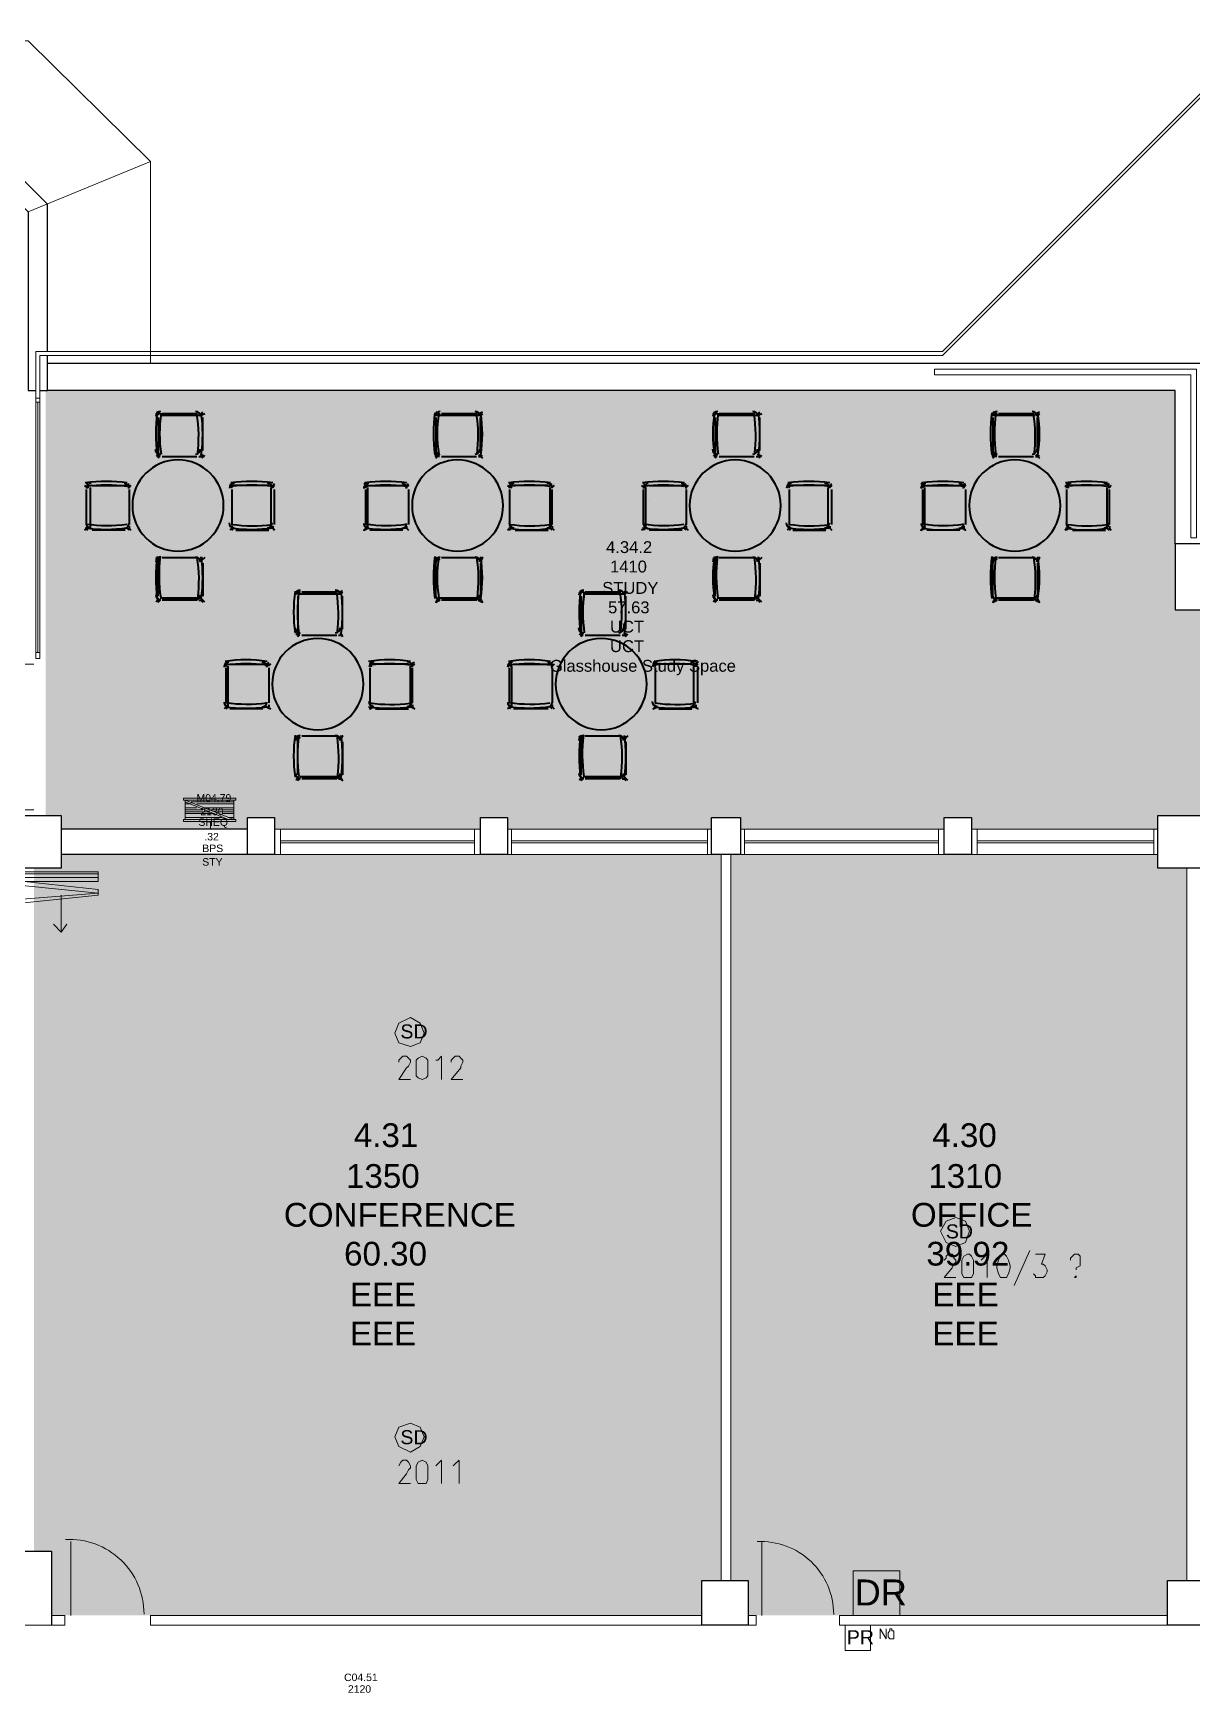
# Model space of a CAD drawing. Header units: millimetres. Extents: x -59 to 47, y 152 to 919.
# Drawn here: x -5.32 to 7.31, y 381.12 to 399.22 of the extents above; entities that cross this region are included whole.
import ezdxf

# ---------------------------------------------------------------- set-up
doc = ezdxf.new("R2010")
doc.units = ezdxf.units.MM
for name, color, linetype, true_color in [('PDF_014404$_ps_FIRE_ACCESS', 7, 'Continuous', 0x37dd00), ('PDF_014404$_ps_FIRE_ALARM', 7, 'Continuous', 0x37dd00), ('PDF_014404$HL-TMP', 7, 'Continuous', 0x800000)]:
    doc.layers.add(name, color=color, linetype=linetype, true_color=true_color)
for name, color, linetype in [('PDF_014404$_ps_TEXTBOLD$FIRE', 2, 'Continuous'), ('PDF_014404$BL', 7, 'Continuous'), ('PDF_014404$DR', 7, 'Continuous'), ('PDF_014404$FI', 7, 'Continuous'), ('PDF_014404$FT', 7, 'Continuous'), ('PDF_014404$WA', 7, 'Continuous'), ('PDF_014404$WA-COL', 7, 'Continuous'), ('PDF_014404$WA-EXT', 7, 'Continuous'), ('PDF_014404$WN', 7, 'Continuous'), ('PDF_Text', 7, 'Continuous')]:
    doc.layers.add(name, color=color, linetype=linetype)
doc.styles.add('PDF ArialMT', font='arial.ttf')

msp = doc.modelspace()

# ---------------------------------------------------------------- linework, layer by layer
at = {"layer": 'PDF_014404$_ps_FIRE_ACCESS', "lineweight": 0}
for points in [[(-1.207, 388.166), (-1.101, 388.208), (-1.058, 388.314), (-1.101, 388.42), (-1.207, 388.483), (-1.334, 388.42), (-1.376, 388.314), (-1.334, 388.208)], [(4.741, 385.986), (4.847, 386.028), (4.89, 386.155), (4.847, 386.261), (4.741, 386.303), (4.636, 386.261), (4.572, 386.155), (4.636, 386.028)], [(-1.207, 383.742), (-1.101, 383.806), (-1.058, 383.911), (-1.101, 384.017), (-1.207, 384.06), (-1.334, 384.017), (-1.376, 383.911), (-1.334, 383.806)], [(4.128, 381.964), (4.128, 382.451), (3.62, 382.451), (3.62, 381.964)], [(4.128, 381.964), (4.128, 382.451), (3.62, 382.451), (3.62, 381.964)]]:
    msp.add_lwpolyline(points, close=True, dxfattribs=at)
at = {"layer": 'PDF_014404$_ps_FIRE_ALARM', "lineweight": 0}
msp.add_lwpolyline([(3.81, 381.583), (3.81, 381.858), (3.535, 381.858), (3.535, 381.583)], close=True, dxfattribs=at)
at = {"layer": 'PDF_014404$_ps_TEXTBOLD$FIRE', "lineweight": 20}
for points in [[(-1.334, 387.997), (-1.334, 388.018), (-1.312, 388.039), (-1.291, 388.06), (-1.249, 388.06), (-1.228, 388.039), (-1.207, 388.018), (-1.207, 387.997), (-1.228, 387.954), (-1.249, 387.933), (-1.334, 387.806), (-1.207, 387.806)], [(-0.931, 388.018), (-0.91, 388.018), (-0.868, 388.06), (-0.868, 387.806)], [(-0.762, 387.997), (-0.762, 388.018), (-0.741, 388.039), (-0.72, 388.06), (-0.677, 388.06), (-0.656, 388.039), (-0.635, 388.018), (-0.635, 387.997), (-0.656, 387.954), (-0.656, 387.933), (-0.762, 387.806), (-0.635, 387.806)], [(4.614, 385.838), (4.636, 385.859), (4.636, 385.88), (4.657, 385.901), (4.699, 385.901), (4.72, 385.88), (4.72, 385.859), (4.741, 385.838), (4.741, 385.816), (4.72, 385.795), (4.699, 385.753), (4.614, 385.647), (4.741, 385.647)], [(5.017, 385.838), (5.038, 385.859), (5.08, 385.901), (5.08, 385.647)], [(5.546, 385.943), (5.376, 385.562)], [(5.609, 385.901), (5.715, 385.901), (5.673, 385.795), (5.694, 385.795), (5.715, 385.774), (5.736, 385.732), (5.736, 385.711), (5.715, 385.668), (5.694, 385.647), (5.673, 385.647), (5.652, 385.647), (5.609, 385.647), (5.609, 385.668), (5.588, 385.689)], [(5.99, 385.838), (5.99, 385.859), (6.011, 385.88), (6.033, 385.901), (6.075, 385.901), (6.096, 385.88), (6.096, 385.859), (6.096, 385.838), (6.096, 385.816), (6.096, 385.795), (6.096, 385.774), (6.054, 385.753), (6.054, 385.732)], [(-1.334, 383.594), (-1.312, 383.636), (-1.291, 383.657), (-1.249, 383.657), (-1.228, 383.636), (-1.207, 383.594), (-1.207, 383.573), (-1.228, 383.552), (-1.249, 383.509), (-1.334, 383.403), (-1.207, 383.403)], [(-0.931, 383.594), (-0.91, 383.615), (-0.868, 383.657), (-0.868, 383.403)], [(-0.741, 383.594), (-0.72, 383.615), (-0.677, 383.657), (-0.677, 383.403)], [(3.916, 381.71), (3.916, 381.816), (3.979, 381.71), (3.979, 381.816)]]:
    msp.add_lwpolyline(points, dxfattribs=at)
for points in [[(-1.08, 388.06), (-1.122, 388.039), (-1.143, 388.018), (-1.143, 387.954), (-1.143, 387.912), (-1.143, 387.848), (-1.122, 387.827), (-1.08, 387.806), (-1.037, 387.827), (-1.016, 387.848), (-1.016, 387.912), (-1.016, 387.954), (-1.016, 388.018), (-1.037, 388.039)], [(4.868, 385.901), (4.826, 385.88), (4.805, 385.838), (4.805, 385.774), (4.805, 385.753), (4.805, 385.689), (4.826, 385.647), (4.868, 385.647), (4.89, 385.647), (4.911, 385.647), (4.932, 385.689), (4.932, 385.753), (4.932, 385.774), (4.932, 385.838), (4.911, 385.88), (4.89, 385.901)], [(5.249, 385.901), (5.228, 385.88), (5.207, 385.838), (5.186, 385.774), (5.186, 385.753), (5.207, 385.689), (5.228, 385.647), (5.249, 385.647), (5.271, 385.647), (5.292, 385.647), (5.313, 385.689), (5.334, 385.753), (5.334, 385.774), (5.313, 385.838), (5.292, 385.88), (5.271, 385.901)], [(6.054, 385.668), (6.033, 385.647), (6.054, 385.647)], [(-1.08, 383.657), (-1.122, 383.636), (-1.143, 383.594), (-1.143, 383.552), (-1.143, 383.509), (-1.143, 383.446), (-1.122, 383.403), (-1.08, 383.403), (-1.037, 383.403), (-1.016, 383.446), (-1.016, 383.509), (-1.016, 383.552), (-1.016, 383.594), (-1.037, 383.636)], [(4.022, 381.816), (4.022, 381.795), (4.001, 381.773), (4.001, 381.752), (4.001, 381.731), (4.022, 381.71), (4.043, 381.71), (4.064, 381.71), (4.064, 381.731), (4.064, 381.752), (4.064, 381.773), (4.064, 381.795), (4.043, 381.795), (4.043, 381.816)]]:
    msp.add_lwpolyline(points, close=True, dxfattribs=at)
at = {"layer": 'PDF_014404$BL', "lineweight": 9}
for points in [[(-42.736, 391.574), (-42.736, 397.564), (-41.17, 399.131), (-5.376, 399.131), (-4.043, 397.818), (-4.043, 395.617)], [(-5.376, 397.268), (-4.043, 397.818)], [(-5.292, 395.236), (-5.292, 392.399)], [(-5.249, 392.399), (-5.249, 395.236)], [(-0.445, 390.537), (-2.688, 390.537)], [(2.074, 390.537), (-0.148, 390.537)], [(4.614, 390.537), (2.392, 390.537)], [(6.943, 390.537), (4.911, 390.537)], [(-2.688, 390.262), (-0.445, 390.262)], [(-0.148, 390.262), (2.074, 390.262)], [(2.392, 390.262), (4.614, 390.262)], [(4.911, 390.262), (6.943, 390.262)]]:
    msp.add_lwpolyline(points, dxfattribs=at)
at = {"layer": 'PDF_014404$BL', "lineweight": 0}
for points in [[(-5.165, 395.617), (-5.165, 395.701)], [(7.366, 395.49), (7.366, 395.553), (7.303, 395.553)]]:
    msp.add_lwpolyline(points, dxfattribs=at)
at = {"layer": 'PDF_014404$BL', "lineweight": 9}
msp.add_lwpolyline([(7.366, 395.553), (7.366, 393.712), (7.303, 393.712), (7.303, 395.49), (4.509, 395.49), (4.509, 395.553)], close=True, dxfattribs=at)
at = {"layer": 'PDF_014404$DR', "lineweight": 0}
for points in [[(-5.313, 392.336), (-6.117, 392.336), (-5.313, 392.336)], [(-5.313, 390.748), (-6.117, 390.748), (-5.313, 390.748)], [(-5.017, 389.817), (-5.017, 389.415), (-5.101, 389.499)], [(-4.953, 389.499), (-5.017, 389.415)], [(-4.911, 381.964), (-4.911, 382.768), (-4.911, 381.964)], [(2.625, 381.964), (2.625, 382.768), (2.625, 381.964)]]:
    msp.add_lwpolyline(points, dxfattribs=at)
for points in [[(-5.44, 389.923), (-4.614, 389.838), (-4.614, 389.88), (-5.419, 389.965)], [(-5.419, 390.05), (-4.614, 390.05), (-4.614, 390.071), (-5.419, 390.071)], [(-5.419, 390.008), (-4.614, 390.008), (-4.614, 390.05), (-5.419, 390.05)], [(-5.419, 389.965), (-4.614, 389.965), (-4.614, 390.008), (-5.419, 390.008)], [(-5.44, 389.775), (-4.614, 389.838), (-4.614, 389.817), (-5.419, 389.732)]]:
    msp.add_lwpolyline(points, close=True, dxfattribs=at)
for centre, radius, end in [((-4.927, 381.978), 0.815, 92.9553), ((2.614, 381.975), 0.794, 92.9549)]:
    msp.add_arc(centre, radius, 0, end, dxfattribs=at)
at = {"layer": 'PDF_014404$FI', "lineweight": 9}
for points in [[(-3.112, 390.875), (-3.112, 390.854), (-3.683, 390.854), (-3.683, 390.875)], [(-3.112, 390.621), (-3.683, 390.621), (-3.683, 390.643), (-3.662, 390.643), (-3.133, 390.643), (-3.112, 390.643)]]:
    msp.add_lwpolyline(points, close=True, dxfattribs=at)
for points in [[(-3.662, 390.643), (-3.662, 390.854), (-3.133, 390.854), (-3.133, 390.643), (-3.662, 390.854)], [(-3.196, 390.643), (-3.662, 390.833)], [(-3.662, 390.812), (-3.598, 390.812)], [(-3.535, 390.77), (-3.662, 390.77)], [(-3.662, 390.748), (-3.471, 390.748)], [(-3.408, 390.727), (-3.662, 390.727)], [(-3.662, 390.706), (-3.344, 390.706)], [(-3.133, 390.833), (-3.598, 390.833)], [(-3.535, 390.812), (-3.133, 390.812)], [(-3.133, 390.77), (-3.471, 390.77)], [(-3.387, 390.748), (-3.133, 390.748)], [(-3.133, 390.727), (-3.323, 390.727)], [(-3.26, 390.706), (-3.133, 390.706)], [(-3.26, 390.664), (-3.662, 390.664)], [(-3.387, 390.621), (-3.387, 390.537)], [(-3.133, 390.664), (-3.196, 390.664)]]:
    msp.add_lwpolyline(points, dxfattribs=at)
at = {"layer": 'PDF_014404$FT', "lineweight": 35}
for points in [[(-3.979, 395.088), (-3.979, 395.088)], [(-3.958, 395.024), (-3.958, 394.601), (-3.958, 394.664)], [(-3.45, 395.066), (-3.493, 395.045), (-3.937, 395.045)], [(-3.514, 395.066), (-3.471, 395.066)], [(-3.493, 395.066), (-3.471, 395.088)], [(-3.471, 394.664), (-3.471, 395.024)], [(-0.931, 395.088), (-0.889, 395.066), (-0.91, 395.066)], [(-0.931, 395.088), (-0.931, 395.088)], [(-0.931, 395.024), (-0.931, 394.601), (-0.931, 394.664)], [(-0.445, 395.066), (-0.466, 395.066), (-0.423, 395.088)], [(-0.423, 395.066), (-0.445, 395.045)], [(-0.445, 394.664), (-0.445, 395.024)], [(2.096, 395.088), (2.096, 395.088)], [(2.117, 395.024), (2.117, 394.601), (2.117, 394.664)], [(2.625, 395.066), (2.582, 395.045), (2.138, 395.045)], [(2.561, 395.066), (2.604, 395.066)], [(2.582, 395.066), (2.604, 395.088)], [(2.604, 394.664), (2.604, 395.024)], [(5.144, 395.088), (5.186, 395.066), (5.165, 395.066)], [(5.144, 395.088), (5.144, 395.088)], [(5.144, 395.024), (5.144, 394.601), (5.144, 394.664)], [(5.63, 395.066), (5.609, 395.066), (5.652, 395.088)], [(5.652, 395.066), (5.63, 395.045)], [(5.63, 394.664), (5.63, 395.024)], [(-3.958, 394.622), (-3.979, 394.601)], [(-3.937, 394.601), (-3.958, 394.601)], [(-3.916, 394.601), (-3.535, 394.601)], [(-3.514, 394.601), (-3.471, 394.601)], [(-3.45, 394.601), (-3.493, 394.622), (-3.471, 394.58)], [(-3.471, 394.601), (-3.471, 394.601)], [(-0.91, 394.622), (-0.931, 394.601)], [(-0.889, 394.601), (-0.91, 394.601)], [(-0.868, 394.601), (-0.487, 394.601)], [(-0.466, 394.622), (-0.423, 394.58)], [(-0.466, 394.601), (-0.445, 394.601)], [(-0.423, 394.601), (-0.445, 394.622)], [(-0.423, 394.601), (-0.423, 394.601)], [(2.117, 394.622), (2.096, 394.601)], [(2.138, 394.601), (2.117, 394.601)], [(2.159, 394.601), (2.54, 394.601)], [(2.561, 394.601), (2.604, 394.601)], [(2.625, 394.601), (2.582, 394.622), (2.604, 394.58)], [(2.604, 394.601), (2.604, 394.601)], [(5.144, 394.58), (5.186, 394.622)], [(5.165, 394.622), (5.144, 394.601)], [(5.186, 394.601), (5.165, 394.601)], [(5.207, 394.601), (5.588, 394.601)], [(5.609, 394.622), (5.652, 394.58)], [(5.609, 394.601), (5.63, 394.601)], [(5.652, 394.601), (5.63, 394.622)], [(5.652, 394.601), (5.652, 394.601)], [(-4.72, 394.283), (-4.741, 394.304)], [(-4.297, 394.283), (-4.276, 394.304)], [(-4.255, 394.304), (-4.255, 394.304)], [(-3.175, 394.304), (-3.175, 394.304)], [(-2.688, 394.283), (-2.709, 394.262), (-2.709, 394.283), (-2.688, 394.304)], [(-1.672, 394.283), (-1.715, 394.304)], [(-1.228, 394.283), (-1.249, 394.262), (-1.249, 394.283), (-1.228, 394.304)], [(-0.106, 394.283), (-0.127, 394.304)], [(0.318, 394.283), (0.339, 394.304)], [(0.36, 394.304), (0.36, 394.304)], [(1.355, 394.283), (1.334, 394.304)], [(1.778, 394.283), (1.799, 394.304)], [(1.82, 394.304), (1.82, 394.304)], [(2.9, 394.304), (2.9, 394.304)], [(3.387, 394.283), (3.366, 394.262), (3.366, 394.283), (3.387, 394.304)], [(4.403, 394.283), (4.36, 394.304)], [(4.805, 394.283), (4.847, 394.304)], [(5.969, 394.283), (5.948, 394.304)], [(6.392, 394.283), (6.414, 394.304)], [(6.435, 394.304), (6.435, 394.304)], [(-4.763, 394.283), (-4.72, 394.262), (-4.741, 394.283)], [(-4.699, 394.262), (-4.699, 393.818)], [(-4.678, 394.283), (-4.276, 394.283), (-4.318, 394.283)], [(-4.255, 394.283), (-4.276, 394.262), (-4.276, 394.283)], [(-4.276, 394.241), (-4.276, 393.86)], [(-2.752, 394.283), (-3.154, 394.283), (-3.112, 394.283)], [(-2.731, 394.262), (-2.731, 393.818)], [(-2.688, 393.86), (-2.688, 394.241)], [(-1.715, 394.283), (-1.693, 394.262), (-1.693, 394.283)], [(-1.693, 393.839), (-1.693, 393.818), (-1.715, 393.796), (-1.672, 393.818), (-1.672, 394.262)], [(-1.651, 394.283), (-1.228, 394.283), (-1.291, 394.283)], [(-1.228, 394.241), (-1.228, 393.86)], [(0.296, 394.283), (-0.127, 394.283), (-0.064, 394.283)], [(0.339, 393.796), (0.318, 393.818), (0.318, 394.262)], [(0.36, 394.283), (0.339, 394.262), (0.339, 394.283)], [(0.339, 393.86), (0.339, 394.241)], [(1.312, 394.283), (1.355, 394.262), (1.355, 393.818), (1.334, 393.796)], [(1.355, 394.262), (1.334, 394.283)], [(1.397, 394.283), (1.799, 394.283), (1.757, 394.283)], [(1.82, 394.283), (1.799, 394.262), (1.799, 394.283)], [(1.799, 394.241), (1.799, 393.86)], [(3.323, 394.283), (2.921, 394.283), (2.963, 394.283)], [(3.344, 394.262), (3.344, 393.818)], [(3.387, 393.86), (3.387, 394.241)], [(4.36, 394.283), (4.382, 394.262), (4.382, 394.283)], [(4.382, 393.839), (4.382, 393.818), (4.36, 393.796), (4.403, 393.818), (4.403, 394.262)], [(4.424, 394.283), (4.847, 394.283), (4.784, 394.283)], [(4.847, 394.283), (4.826, 394.262), (4.826, 394.283)], [(4.847, 394.241), (4.847, 393.86)], [(6.371, 394.283), (5.948, 394.283), (6.011, 394.283)], [(6.414, 393.796), (6.392, 393.818), (6.392, 394.262)], [(6.435, 394.283), (6.414, 394.262), (6.414, 394.283)], [(6.414, 393.86), (6.414, 394.241)], [(-4.741, 393.796), (-4.72, 393.818), (-4.763, 393.796)], [(-4.72, 393.839), (-4.741, 393.818)], [(-4.741, 393.796), (-4.741, 393.796)], [(-4.318, 393.796), (-4.678, 393.796)], [(-4.276, 393.839), (-4.276, 393.818), (-4.255, 393.796)], [(-3.154, 393.839), (-3.154, 393.818), (-3.175, 393.796)], [(-3.112, 393.796), (-2.752, 393.796)], [(-1.291, 393.796), (-1.651, 393.796)], [(-0.127, 393.796), (-0.106, 393.818), (-0.148, 393.796)], [(-0.106, 393.839), (-0.127, 393.818)], [(-0.127, 393.796), (-0.127, 393.796)], [(-0.064, 393.796), (0.296, 393.796)], [(0.339, 393.839), (0.339, 393.818), (0.36, 393.796)], [(1.355, 393.818), (1.312, 393.796)], [(1.355, 393.839), (1.334, 393.818)], [(1.334, 393.796), (1.334, 393.796)], [(1.757, 393.796), (1.397, 393.796)], [(1.799, 393.839), (1.799, 393.818), (1.82, 393.796)], [(2.921, 393.839), (2.921, 393.818), (2.9, 393.796)], [(2.963, 393.796), (3.323, 393.796)], [(4.784, 393.796), (4.424, 393.796)], [(4.826, 393.839), (4.826, 393.818), (4.847, 393.796), (4.805, 393.818)], [(5.948, 393.796), (5.969, 393.818), (5.927, 393.796)], [(5.969, 393.839), (5.948, 393.818)], [(5.948, 393.796), (5.948, 393.796)], [(6.011, 393.796), (6.371, 393.796)], [(6.414, 393.839), (6.414, 393.818), (6.435, 393.796)], [(-3.958, 393.458), (-3.979, 393.5)], [(-3.958, 393.077), (-3.958, 393.5), (-3.958, 393.437)], [(-3.514, 393.479), (-3.471, 393.479)], [(-3.45, 393.5), (-3.493, 393.458)], [(-3.493, 393.479), (-3.471, 393.5)], [(-3.471, 393.437), (-3.471, 393.077)], [(-0.931, 393.077), (-0.931, 393.5), (-0.931, 393.437)], [(-0.91, 393.458), (-0.931, 393.5), (-0.889, 393.479), (-0.91, 393.479)], [(-0.445, 393.479), (-0.466, 393.479), (-0.423, 393.5), (-0.445, 393.458)], [(-0.445, 393.437), (-0.445, 393.077)], [(2.117, 393.458), (2.096, 393.5)], [(2.117, 393.077), (2.117, 393.5), (2.117, 393.437)], [(2.561, 393.479), (2.604, 393.479)], [(2.625, 393.5), (2.582, 393.458)], [(2.582, 393.479), (2.604, 393.5)], [(2.604, 393.437), (2.604, 393.077)], [(5.144, 393.077), (5.144, 393.5), (5.144, 393.437)], [(5.165, 393.458), (5.144, 393.5), (5.186, 393.479), (5.165, 393.479)], [(5.63, 393.479), (5.609, 393.479), (5.652, 393.5), (5.63, 393.458)], [(5.63, 393.437), (5.63, 393.077)], [(-3.958, 393.056), (-3.979, 393.013)], [(-3.958, 393.013), (-3.937, 393.034), (-3.958, 393.034)], [(-3.45, 393.013), (-3.493, 393.056), (-3.937, 393.056)], [(-3.535, 393.034), (-3.916, 393.034)], [(-3.514, 393.034), (-3.471, 393.034)], [(-3.493, 393.034), (-3.471, 393.013)], [(-2.455, 393.14), (-2.455, 393.14)], [(-2.434, 393.077), (-2.434, 392.653), (-2.434, 392.717)], [(-1.947, 393.119), (-1.969, 393.098), (-2.413, 393.098)], [(-1.99, 393.119), (-1.969, 393.119), (-1.947, 393.14)], [(-1.947, 392.717), (-1.947, 393.077)], [(-0.466, 393.056), (-0.91, 393.056), (-0.931, 393.013), (-0.889, 393.034), (-0.91, 393.034)], [(-0.487, 393.034), (-0.868, 393.034)], [(-0.445, 393.034), (-0.466, 393.034), (-0.423, 393.013), (-0.445, 393.056)], [(0.635, 393.14), (0.635, 393.14)], [(0.656, 393.077), (0.656, 392.653), (0.656, 392.717)], [(1.164, 393.119), (1.122, 393.098), (0.677, 393.098)], [(1.101, 393.119), (1.143, 393.119)], [(1.122, 393.119), (1.143, 393.14)], [(1.143, 392.717), (1.143, 393.077)], [(2.117, 393.056), (2.096, 393.013)], [(2.117, 393.013), (2.138, 393.034), (2.117, 393.034)], [(2.625, 393.013), (2.582, 393.056), (2.138, 393.056)], [(2.54, 393.034), (2.159, 393.034)], [(2.561, 393.034), (2.604, 393.034)], [(2.582, 393.034), (2.604, 393.013)], [(5.609, 393.056), (5.165, 393.056), (5.144, 393.013), (5.186, 393.034), (5.165, 393.034)], [(5.588, 393.034), (5.207, 393.034)], [(5.63, 393.034), (5.609, 393.034), (5.652, 393.013), (5.63, 393.056)], [(-2.434, 392.675), (-2.455, 392.653)], [(-1.947, 392.653), (-1.969, 392.675), (-1.947, 392.632)], [(0.656, 392.675), (0.635, 392.653)], [(1.164, 392.653), (1.122, 392.675), (1.143, 392.632)], [(-2.413, 392.653), (-2.434, 392.653)], [(-2.392, 392.653), (-2.011, 392.653)], [(-1.99, 392.653), (-1.969, 392.653)], [(-1.947, 392.653), (-1.947, 392.653)], [(0.677, 392.653), (0.656, 392.653)], [(0.699, 392.653), (1.08, 392.653)], [(1.101, 392.653), (1.143, 392.653)], [(1.143, 392.653), (1.143, 392.653)], [(-3.239, 392.357), (-3.239, 392.357)], [(-3.239, 392.336), (-3.217, 392.315), (-3.217, 392.336)], [(-3.196, 392.336), (-3.217, 392.357)], [(-3.217, 391.849), (-3.196, 391.87), (-3.196, 392.315)], [(-3.175, 392.336), (-2.752, 392.336), (-2.815, 392.336)], [(-2.773, 392.336), (-2.752, 392.357)], [(-2.731, 392.336), (-2.773, 392.315)], [(-2.752, 392.315), (-2.752, 392.336)], [(-1.609, 392.336), (-1.651, 392.357)], [(-1.228, 392.336), (-1.651, 392.336), (-1.588, 392.336)], [(-1.207, 392.336), (-1.164, 392.357)], [(-1.185, 391.891), (-1.185, 391.87), (-1.164, 391.849), (-1.207, 391.87), (-1.207, 392.315)], [(-1.164, 392.336), (-1.185, 392.315), (-1.185, 392.336)], [(-0.148, 392.336), (-0.106, 392.315), (-0.106, 391.87), (-0.127, 391.849)], [(-0.106, 392.336), (-0.127, 392.357)], [(-0.127, 392.315), (-0.127, 392.336)], [(-0.085, 392.336), (0.339, 392.336), (0.296, 392.336)], [(0.318, 392.336), (0.339, 392.357)], [(0.36, 392.336), (0.339, 392.315), (0.339, 392.336)], [(0.36, 392.357), (0.36, 392.357)], [(1.482, 392.336), (1.439, 392.357)], [(1.863, 392.336), (1.461, 392.336), (1.503, 392.336)], [(1.884, 392.336), (1.926, 392.357)], [(1.905, 391.891), (1.905, 391.87), (1.926, 391.849), (1.884, 391.87), (1.884, 392.315)], [(1.926, 392.336), (1.905, 392.315), (1.905, 392.336)], [(-2.752, 392.294), (-2.752, 391.913)], [(-1.185, 391.913), (-1.185, 392.294)], [(0.339, 392.294), (0.339, 391.913)], [(1.926, 391.913), (1.926, 392.294)], [(-3.217, 391.891), (-3.217, 391.87), (-3.239, 391.849)], [(-2.815, 391.849), (-3.175, 391.849)], [(-2.752, 391.849), (-2.773, 391.87), (-2.731, 391.849)], [(-2.752, 391.891), (-2.752, 391.87)], [(-2.752, 391.849), (-2.752, 391.849)], [(-1.588, 391.849), (-1.228, 391.849)], [(-0.106, 391.87), (-0.148, 391.849)], [(-0.127, 391.891), (-0.127, 391.87)], [(-0.127, 391.849), (-0.127, 391.849)], [(0.296, 391.849), (-0.085, 391.849)], [(0.339, 391.891), (0.339, 391.87), (0.36, 391.849)], [(1.503, 391.849), (1.863, 391.849)], [(-2.434, 391.51), (-2.455, 391.553)], [(-2.434, 391.129), (-2.434, 391.553), (-2.434, 391.489)], [(-1.99, 391.532), (-1.969, 391.532), (-1.947, 391.553), (-1.969, 391.51)], [(-1.947, 391.489), (-1.947, 391.129)], [(0.656, 391.51), (0.635, 391.553)], [(0.656, 391.129), (0.656, 391.553), (0.656, 391.489)], [(1.101, 391.532), (1.143, 391.532)], [(1.164, 391.553), (1.122, 391.51)], [(1.122, 391.532), (1.143, 391.553)], [(1.143, 391.489), (1.143, 391.129)], [(-2.434, 391.108), (-2.455, 391.066)], [(-2.434, 391.066), (-2.413, 391.087), (-2.434, 391.087)], [(-1.99, 391.087), (-1.969, 391.087), (-1.947, 391.066), (-1.969, 391.108), (-2.413, 391.108)], [(-2.011, 391.087), (-2.392, 391.087)], [(0.656, 391.108), (0.635, 391.066)], [(0.656, 391.066), (0.677, 391.087), (0.656, 391.087)], [(1.164, 391.066), (1.122, 391.108), (0.677, 391.108)], [(1.08, 391.087), (0.699, 391.087)], [(1.101, 391.087), (1.143, 391.087)], [(1.122, 391.087), (1.143, 391.066)]]:
    msp.add_lwpolyline(points, dxfattribs=at)
for points in [[(-3.958, 395.045), (-3.976, 395.068, -0.101008), (-3.958, 395.088), (-3.937, 395.066), (-3.958, 395.066)], [(-3.529, 394.621, 0.070167), (-3.535, 395.066), (-3.916, 395.066)], [(-0.466, 395.045), (-0.91, 395.045), (-0.931, 395.066, -0.101008), (-0.913, 395.083)], [(-0.481, 394.621, 0.070167), (-0.487, 395.066), (-0.868, 395.066)], [(2.117, 395.045), (2.099, 395.068, -0.101008), (2.117, 395.088), (2.138, 395.066), (2.117, 395.066)], [(2.546, 394.621, 0.070167), (2.54, 395.066), (2.159, 395.066)], [(5.609, 395.045), (5.165, 395.045), (5.144, 395.066, -0.101008), (5.163, 395.083)], [(5.594, 394.621, 0.070167), (5.588, 395.066), (5.207, 395.066)], [(-3.958, 394.58), (-3.937, 394.622, -0.414213), (-3.985, 394.679)], [(-0.931, 394.58), (-0.889, 394.622, -0.414213), (-0.936, 394.679)], [(2.117, 394.58), (2.138, 394.622, -0.414213), (2.091, 394.679)], [(-3.133, 394.283), (-3.156, 394.3, 0.101008), (-3.175, 394.283), (-3.154, 394.262), (-3.154, 394.283)], [(-0.148, 394.283), (-0.106, 394.262), (-0.127, 394.283, -0.101008), (-0.108, 394.3)], [(2.942, 394.283), (2.919, 394.3, 0.101008), (2.9, 394.283), (2.921, 394.262), (2.921, 394.283)], [(5.927, 394.283), (5.969, 394.262), (5.948, 394.283, -0.101008), (5.967, 394.3)], [(-4.301, 393.859, -0.070199), (-4.741, 393.86), (-4.741, 394.241)], [(-3.154, 394.241), (-3.154, 393.86, 0.070199), (-2.714, 393.859)], [(-1.253, 393.859, -0.070199), (-1.693, 393.86), (-1.693, 394.241)], [(-0.127, 394.241), (-0.127, 393.86, 0.070199), (0.314, 393.859)], [(1.774, 393.859, -0.070199), (1.334, 393.86), (1.334, 394.241)], [(2.921, 394.241), (2.921, 393.86, 0.070199), (3.362, 393.859)], [(4.822, 393.859, -0.070199), (4.382, 393.86), (4.382, 394.241)], [(5.948, 394.241), (5.948, 393.86, 0.070199), (6.389, 393.859)], [(-4.276, 393.796), (-4.297, 393.818, -0.070199), (-4.754, 393.817)], [(-3.154, 393.796), (-3.133, 393.818, -0.414213), (-3.18, 393.875)], [(-2.709, 393.839), (-2.709, 393.818, -0.070199), (-3.166, 393.817)], [(-1.249, 393.839), (-1.249, 393.818, -0.070199), (-1.705, 393.817)], [(1.799, 393.796), (1.778, 393.818, -0.070199), (1.322, 393.817)], [(2.921, 393.796), (2.942, 393.818, -0.414213), (2.895, 393.875)], [(3.366, 393.839), (3.366, 393.818, -0.070199), (2.909, 393.817)], [(-3.927, 393.059, -0.070199), (-3.932, 393.504, 0.414213), (-3.985, 393.451)], [(-3.976, 393.48, -0.101008), (-3.958, 393.5), (-3.937, 393.479), (-3.958, 393.479)], [(-3.916, 393.5), (-3.535, 393.5, -0.070167), (-3.529, 393.055)], [(-0.868, 393.5), (-0.487, 393.5, -0.070167), (-0.481, 393.055)], [(2.149, 393.059, -0.070199), (2.144, 393.504, 0.414213), (2.091, 393.451)], [(2.099, 393.48, -0.101008), (2.117, 393.5), (2.138, 393.479), (2.117, 393.479)], [(2.159, 393.5), (2.54, 393.5, -0.070167), (2.546, 393.055)], [(5.207, 393.5), (5.588, 393.5, -0.070167), (5.594, 393.055)], [(-2.434, 393.098), (-2.452, 393.121, -0.101008), (-2.434, 393.14), (-2.413, 393.119), (-2.434, 393.119)], [(-2.005, 392.674, 0.070167), (-2.011, 393.119), (-2.392, 393.119)], [(0.656, 393.098), (0.639, 393.121, -0.101008), (0.656, 393.14), (0.677, 393.119), (0.656, 393.119)], [(1.085, 392.674, 0.070167), (1.08, 393.119), (0.699, 393.119)], [(-2.434, 392.632), (-2.413, 392.675, -0.414213), (-2.461, 392.731)], [(0.656, 392.632), (0.677, 392.675, -0.414213), (0.63, 392.731)], [(-1.632, 392.352, 0.101008), (-1.651, 392.336), (-1.63, 392.315), (-1.63, 392.336)], [(1.458, 392.352, 0.101008), (1.439, 392.336), (1.461, 392.315), (1.461, 392.336)], [(-2.777, 391.911, -0.070199), (-3.217, 391.913), (-3.217, 392.294)], [(-1.651, 392.294), (-1.651, 391.913, 0.070199), (-1.211, 391.911)], [(0.314, 391.911, -0.070199), (-0.127, 391.913), (-0.127, 392.294)], [(1.461, 392.294), (1.461, 391.913, 0.070199), (1.901, 391.911)], [(-1.63, 391.891), (-1.63, 391.87), (-1.651, 391.849), (-1.609, 391.87, -0.414213), (-1.656, 391.927)], [(0.339, 391.849), (0.318, 391.87, -0.070199), (-0.139, 391.869)], [(1.461, 391.891), (1.461, 391.87), (1.439, 391.849), (1.482, 391.87, -0.414213), (1.434, 391.927)], [(-2.452, 391.533, -0.101008), (-2.434, 391.553), (-2.413, 391.532), (-2.434, 391.532)], [(-2.392, 391.553), (-2.011, 391.553, -0.070167), (-2.005, 391.107)], [(0.688, 391.111, -0.070199), (0.683, 391.557, 0.414213), (0.63, 391.504)], [(0.639, 391.533, -0.101008), (0.656, 391.553), (0.677, 391.532), (0.656, 391.532)], [(0.699, 391.553), (1.08, 391.553, -0.070167), (1.085, 391.107)]]:
    msp.add_lwpolyline(points, format="xyb", dxfattribs=at)
for points in [[(-3.244, 394.065, 1), (-4.239, 394.065, 1)], [(-0.196, 394.065, 1), (-1.19, 394.065, 1)], [(2.831, 394.065, 1), (1.837, 394.065, 1)], [(5.88, 394.065, 1), (4.885, 394.065, 1)], [(-1.72, 392.118, 1), (-2.715, 392.118, 1)], [(1.371, 392.118, 1), (0.376, 392.118, 1)]]:
    msp.add_lwpolyline(points, format="xyb", close=True, dxfattribs=at)
at = {"layer": 'PDF_014404$FT', "color": 95, "lineweight": 0, "true_color": 0x4a954a}
for points in [[(-3.196, 394.135), (-3.196, 394.135)], [(-0.91, 394.135), (-0.91, 394.135)], [(1.397, 394.135), (1.397, 394.135)], [(5.99, 394.135), (5.99, 394.135)]]:
    msp.add_lwpolyline(points, dxfattribs=at)
at = {"layer": 'PDF_014404$FT', "lineweight": 35}
for points in [[(-2.688, 393.796), (-2.709, 393.818)], [(-1.228, 393.796), (-1.249, 393.818)], [(3.387, 393.796), (3.366, 393.818)]]:
    msp.add_lwpolyline(points, close=True, dxfattribs=at)
for centre, radius, start, end in [((-3.932, 395.039), 0.0529, 90.0001, 179.9999), ((-2.344, 394.848), 1.64, 171.969, 188.031), ((-2.344, 394.848), 1.598, 171.969, 188.031), ((-3.551, 395.039), 0.0529, 0, 89.9999), ((-3.551, 395.039), 0.0529, 33.4644, 56.5356), ((-5.112, 394.844), 1.64, 351.9672, 8.0328), ((0.683, 394.848), 1.64, 171.969, 188.031), ((-0.883, 395.039), 0.0529, 90.0001, 179.9999), ((0.683, 394.848), 1.598, 171.969, 188.031), ((-0.502, 395.039), 0.0529, 0, 89.9999), ((-0.502, 395.039), 0.0529, 33.4644, 56.5356), ((-2.063, 394.844), 1.64, 351.9672, 8.0328), ((2.144, 395.039), 0.0529, 90.0001, 179.9999), ((3.731, 394.848), 1.64, 171.969, 188.031), ((3.731, 394.848), 1.598, 171.969, 188.031), ((2.525, 395.039), 0.0529, 0, 89.9999), ((2.525, 395.039), 0.0529, 33.4644, 56.5356), ((0.963, 394.844), 1.64, 351.9672, 8.0328), ((6.758, 394.848), 1.64, 171.969, 188.031), ((5.192, 395.039), 0.0529, 90.0001, 179.9999), ((6.758, 394.848), 1.598, 171.969, 188.031), ((5.573, 395.039), 0.0529, 0, 89.9999), ((5.573, 395.039), 0.0529, 33.4644, 56.5356), ((4.012, 394.844), 1.64, 351.9672, 8.0328), ((-3.551, 394.679), 0.0529, 270.0001, 359.9999), ((-0.502, 394.679), 0.0529, 270.0001, 359.9999), ((2.525, 394.679), 0.0529, 270.0001, 359.9999), ((5.192, 394.679), 0.0529, 180.0001, 269.9999), ((5.573, 394.679), 0.0529, 270.0001, 359.9999), ((-3.932, 394.679), 0.0529, 213.4644, 236.5356), ((-3.551, 394.679), 0.0529, 303.4644, 326.5356), ((-0.883, 394.679), 0.0529, 213.4644, 236.5356), ((-0.502, 394.679), 0.0529, 303.4644, 326.5356), ((2.144, 394.679), 0.0529, 213.4644, 236.5356), ((2.525, 394.679), 0.0529, 303.4644, 326.5356), ((5.192, 394.679), 0.0529, 213.4644, 236.5356), ((5.573, 394.679), 0.0529, 303.4644, 326.5356), ((-4.524, 392.689), 1.64, 81.969, 98.031), ((-4.689, 394.252), 0.0529, 89.9957, 180.0043), ((-4.689, 394.252), 0.0527, 123.4065, 146.5935), ((-4.329, 394.252), 0.0529, 359.9957, 90.0043), ((-4.328, 394.252), 0.0527, 33.4065, 56.5935), ((-3.127, 394.256), 0.0529, 90.0001, 179.9999), ((-2.937, 392.689), 1.64, 81.969, 98.031), ((-2.767, 394.256), 0.0529, 0, 89.9999), ((-2.767, 394.256), 0.0529, 33.4644, 56.5356), ((-1.662, 394.252), 0.0529, 89.9957, 180.0043), ((-1.662, 394.252), 0.0527, 123.4065, 146.5935), ((-1.476, 392.689), 1.64, 81.969, 98.031), ((-1.302, 394.252), 0.0529, 359.9957, 90.0043), ((-1.302, 394.252), 0.0527, 33.4065, 56.5935), ((0.09, 392.689), 1.64, 81.969, 98.031), ((-0.079, 394.256), 0.0529, 90.0001, 179.9999), ((0.281, 394.256), 0.0529, 0, 89.9999), ((0.281, 394.256), 0.0529, 33.4644, 56.5356), ((1.551, 392.689), 1.64, 81.969, 98.031), ((1.386, 394.252), 0.0529, 89.9957, 180.0043), ((1.386, 394.252), 0.0527, 123.4065, 146.5935), ((1.746, 394.252), 0.0529, 359.9957, 90.0043), ((1.746, 394.252), 0.0527, 33.4065, 56.5935), ((2.948, 394.256), 0.0529, 90.0001, 179.9999), ((3.138, 392.689), 1.64, 81.969, 98.031), ((3.308, 394.256), 0.0529, 0, 89.9999), ((3.308, 394.256), 0.0529, 33.4644, 56.5356), ((4.413, 394.252), 0.0529, 89.9957, 180.0043), ((4.413, 394.252), 0.0527, 123.4065, 146.5935), ((4.599, 392.689), 1.64, 81.969, 98.031), ((4.773, 394.252), 0.0529, 359.9957, 90.0043), ((4.773, 394.252), 0.0527, 33.4065, 56.5935), ((6.165, 392.689), 1.64, 81.969, 98.031), ((5.996, 394.256), 0.0529, 90.0001, 179.9999), ((6.356, 394.256), 0.0529, 0, 89.9999), ((6.356, 394.256), 0.0529, 33.4644, 56.5356), ((-4.524, 392.689), 1.598, 81.969, 98.031), ((-2.937, 392.689), 1.598, 81.969, 98.031), ((-1.476, 392.689), 1.598, 81.969, 98.031), ((0.09, 392.689), 1.598, 81.969, 98.031), ((1.551, 392.689), 1.598, 81.969, 98.031), ((3.138, 392.689), 1.598, 81.969, 98.031), ((4.599, 392.689), 1.598, 81.969, 98.031), ((6.165, 392.689), 1.598, 81.969, 98.031), ((-4.689, 393.871), 0.0529, 179.9957, 270.0043), ((-4.689, 393.87), 0.0527, 213.4065, 236.5935), ((-4.329, 393.871), 0.0529, 269.9957, 0.0043), ((-4.328, 393.87), 0.0527, 303.4065, 326.5935), ((-3.127, 393.875), 0.0529, 213.4644, 236.5356), ((-2.767, 393.875), 0.0529, 270.0001, 359.9999), ((-2.767, 393.875), 0.0529, 303.4644, 326.5356), ((-1.662, 393.871), 0.0529, 179.9957, 270.0043), ((-1.662, 393.87), 0.0527, 213.4065, 236.5935), ((-1.302, 393.871), 0.0529, 269.9957, 0.0043), ((-1.302, 393.87), 0.0527, 303.4065, 326.5935), ((0.09, 395.441), 1.64, 261.969, 278.031), ((-0.079, 393.875), 0.0529, 180.0001, 269.9999), ((-0.079, 393.875), 0.0529, 213.4644, 236.5356), ((0.281, 393.875), 0.0529, 270.0001, 359.9999), ((0.281, 393.875), 0.0529, 303.4644, 326.5356), ((1.386, 393.871), 0.0529, 179.9957, 270.0043), ((1.386, 393.87), 0.0527, 213.4065, 236.5935), ((1.746, 393.871), 0.0529, 269.9957, 0.0043), ((1.746, 393.87), 0.0527, 303.4065, 326.5935), ((2.948, 393.875), 0.0529, 213.4644, 236.5356), ((3.308, 393.875), 0.0529, 270.0001, 359.9999), ((3.308, 393.875), 0.0529, 303.4644, 326.5356), ((4.413, 393.871), 0.0529, 179.9957, 270.0043), ((4.413, 393.87), 0.0527, 213.4065, 236.5935), ((4.599, 395.441), 1.64, 261.969, 278.031), ((4.773, 393.871), 0.0529, 269.9957, 0.0043), ((4.773, 393.87), 0.0527, 303.4065, 326.5935), ((6.165, 395.441), 1.64, 261.969, 278.031), ((5.996, 393.875), 0.0529, 180.0001, 269.9999), ((5.996, 393.875), 0.0529, 213.4644, 236.5356), ((6.356, 393.875), 0.0529, 270.0001, 359.9999), ((6.356, 393.875), 0.0529, 303.4644, 326.5356), ((-2.344, 393.282), 1.64, 171.969, 188.031), ((-3.551, 393.451), 0.0529, 0, 89.9999), ((-3.551, 393.451), 0.0529, 33.4644, 56.5356), ((-5.112, 393.278), 1.64, 351.9672, 8.0328), ((0.683, 393.282), 1.64, 171.969, 188.031), ((-0.883, 393.451), 0.0529, 90.0001, 179.9999), ((-0.883, 393.451), 0.0529, 123.4644, 146.5356), ((0.683, 393.282), 1.598, 171.969, 188.031), ((-0.502, 393.451), 0.0529, 0, 89.9999), ((-0.502, 393.451), 0.0529, 33.4644, 56.5356), ((-2.063, 393.278), 1.64, 351.9672, 8.0328), ((3.731, 393.282), 1.64, 171.969, 188.031), ((2.525, 393.451), 0.0529, 0, 89.9999), ((2.525, 393.451), 0.0529, 33.4644, 56.5356), ((0.963, 393.278), 1.64, 351.9672, 8.0328), ((6.758, 393.282), 1.64, 171.969, 188.031), ((5.192, 393.451), 0.0529, 90.0001, 179.9999), ((5.192, 393.451), 0.0529, 123.4644, 146.5356), ((6.758, 393.282), 1.598, 171.969, 188.031), ((5.573, 393.451), 0.0529, 0, 89.9999), ((5.573, 393.451), 0.0529, 33.4644, 56.5356), ((4.012, 393.278), 1.64, 351.9672, 8.0328), ((-3.932, 393.091), 0.0529, 180.0001, 269.9999), ((-3.932, 393.091), 0.0529, 213.4644, 236.5356), ((-3.551, 393.091), 0.0529, 270.0001, 359.9999), ((-3.551, 393.091), 0.0529, 303.4644, 326.5356), ((-0.841, 392.901), 1.64, 171.969, 188.031), ((-2.408, 393.091), 0.0529, 90.0001, 179.9999), ((-0.841, 392.901), 1.598, 171.969, 188.031), ((-2.027, 393.091), 0.0529, 0, 89.9999), ((-2.027, 393.091), 0.0529, 33.4644, 56.5356), ((-3.588, 392.897), 1.64, 351.9672, 8.0328), ((-0.883, 393.091), 0.0529, 180.0001, 269.9999), ((-0.883, 393.091), 0.0529, 213.4644, 236.5356), ((-0.502, 393.091), 0.0529, 270.0001, 359.9999), ((-0.502, 393.091), 0.0529, 303.4644, 326.5356), ((0.683, 393.091), 0.0529, 90.0001, 179.9999), ((2.271, 392.901), 1.64, 171.969, 188.031), ((2.271, 392.901), 1.598, 171.969, 188.031), ((1.064, 393.091), 0.0529, 0, 89.9999), ((1.064, 393.091), 0.0529, 33.4644, 56.5356), ((-0.497, 392.897), 1.64, 351.9672, 8.0328), ((2.144, 393.091), 0.0529, 180.0001, 269.9999), ((2.144, 393.091), 0.0529, 213.4644, 236.5356), ((2.525, 393.091), 0.0529, 270.0001, 359.9999), ((2.525, 393.091), 0.0529, 303.4644, 326.5356), ((5.192, 393.091), 0.0529, 180.0001, 269.9999), ((5.192, 393.091), 0.0529, 213.4644, 236.5356), ((5.573, 393.091), 0.0529, 270.0001, 359.9999), ((5.573, 393.091), 0.0529, 303.4644, 326.5356), ((-2.408, 392.731), 0.0529, 213.4644, 236.5356), ((-2.027, 392.731), 0.0529, 270.0001, 359.9999), ((-2.027, 392.731), 0.0529, 303.4644, 326.5356), ((0.683, 392.731), 0.0529, 213.4644, 236.5356), ((1.064, 392.731), 0.0529, 270.0001, 359.9999), ((1.064, 392.731), 0.0529, 303.4644, 326.5356), ((-3.186, 392.304), 0.0529, 89.9957, 180.0043), ((-3.186, 392.304), 0.0527, 123.4065, 146.5935), ((-3, 390.742), 1.64, 81.969, 98.031), ((-3, 390.742), 1.598, 81.969, 98.031), ((-2.826, 392.304), 0.0529, 359.9957, 90.0043), ((-2.826, 392.304), 0.0527, 33.4065, 56.5935), ((-1.434, 390.742), 1.64, 81.969, 98.031), ((-1.434, 390.742), 1.598, 81.969, 98.031), ((-1.603, 392.308), 0.0529, 90.0001, 179.9999), ((-1.243, 392.308), 0.0529, 0, 89.9999), ((-1.243, 392.308), 0.0529, 33.4644, 56.5356), ((-0.095, 392.304), 0.0529, 89.9957, 180.0043), ((0.09, 390.742), 1.64, 81.969, 98.031), ((-0.095, 392.304), 0.0527, 123.4065, 146.5935), ((0.09, 390.742), 1.598, 81.969, 98.031), ((0.286, 392.304), 0.0529, 359.9957, 90.0043), ((0.286, 392.304), 0.0527, 33.4065, 56.5935), ((1.487, 392.308), 0.0529, 90.0001, 179.9999), ((1.678, 390.742), 1.64, 81.969, 98.031), ((1.678, 390.742), 1.598, 81.969, 98.031), ((1.847, 392.308), 0.0529, 0, 89.9999), ((1.847, 392.308), 0.0529, 33.4644, 56.5356), ((-3.186, 391.923), 0.0529, 179.9957, 270.0043), ((-3.186, 391.923), 0.0527, 213.4065, 236.5935), ((-3, 393.494), 1.64, 261.969, 278.031), ((-2.826, 391.923), 0.0529, 269.9957, 0.0043), ((-2.826, 391.923), 0.0527, 303.4065, 326.5935), ((-1.434, 393.494), 1.64, 261.969, 278.031), ((-1.603, 391.927), 0.0529, 213.4644, 236.5356), ((-1.243, 391.927), 0.0529, 270.0001, 359.9999), ((-1.243, 391.927), 0.0529, 303.4644, 326.5356), ((-0.095, 391.923), 0.0529, 179.9957, 270.0043), ((-0.095, 391.923), 0.0527, 213.4065, 236.5935), ((0.286, 391.923), 0.0529, 269.9957, 0.0043), ((0.286, 391.923), 0.0527, 303.4065, 326.5935), ((1.487, 391.927), 0.0529, 213.4644, 236.5356), ((1.678, 393.494), 1.64, 261.969, 278.031), ((1.847, 391.927), 0.0529, 270.0001, 359.9999), ((1.847, 391.927), 0.0529, 303.4644, 326.5356), ((-0.841, 391.334), 1.64, 171.969, 188.031), ((-2.408, 391.504), 0.0529, 90.0001, 179.9999), ((-0.841, 391.334), 1.598, 171.969, 188.031), ((-2.027, 391.504), 0.0529, 0, 89.9999), ((-2.027, 391.504), 0.0529, 33.4644, 56.5356), ((-3.588, 391.33), 1.64, 351.9672, 8.0328), ((2.271, 391.334), 1.64, 171.969, 188.031), ((1.064, 391.504), 0.0529, 0, 89.9999), ((1.064, 391.504), 0.0529, 33.4644, 56.5356), ((-0.497, 391.33), 1.64, 351.9672, 8.0328), ((-2.408, 391.144), 0.0529, 180.0001, 269.9999), ((-2.408, 391.144), 0.0529, 213.4644, 236.5356), ((-2.027, 391.144), 0.0529, 270.0001, 359.9999), ((-2.027, 391.144), 0.0529, 303.4644, 326.5356), ((0.683, 391.144), 0.0529, 180.0001, 269.9999), ((0.683, 391.144), 0.0529, 213.4644, 236.5356), ((1.064, 391.144), 0.0529, 270.0001, 359.9999), ((1.064, 391.144), 0.0529, 303.4644, 326.5356)]:
    msp.add_arc(centre, radius, start, end, dxfattribs=at)
at = {"layer": 'PDF_014404$HL-TMP', "color": 151, "true_color": 0x99cde0, "transparency": 33554559}
for points in [[(-5.186, 395.32), (7.133, 395.32), (7.133, 395.32)], [(7.133, 395.32), (-5.186, 395.32), (7.133, 392.929)], [(-5.186, 395.32), (7.133, 392.929), (-5.186, 392.929)], [(7.451, 392.929), (-5.186, 392.929), (7.451, 390.96)], [(-5.186, 392.929), (7.451, 390.96), (-5.186, 390.96)], [(-3.789, 390.96), (-5.186, 390.96), (-3.789, 390.685)], [(-5.186, 390.96), (-3.789, 390.685), (-5.186, 390.685)], [(7.451, 390.96), (-2.985, 390.96), (7.451, 390.685)], [(-2.985, 390.96), (7.451, 390.685), (-2.985, 390.685)], [(-3.789, 390.685), (-5.017, 390.685), (-3.789, 390.537)], [(-5.017, 390.685), (-3.789, 390.537), (-5.017, 390.537)], [(6.943, 390.685), (-2.985, 390.685), (6.943, 390.664)], [(-2.985, 390.685), (6.943, 390.664), (-2.985, 390.664)], [(-0.445, 390.664), (-2.688, 390.664), (-0.445, 390.537)], [(-2.688, 390.664), (-0.445, 390.537), (-2.688, 390.537)], [(2.074, 390.664), (-0.148, 390.664), (2.074, 390.537)], [(-0.148, 390.664), (2.074, 390.537), (-0.148, 390.537)], [(4.614, 390.664), (2.392, 390.664), (4.614, 390.537)], [(2.392, 390.664), (4.614, 390.537), (2.392, 390.537)], [(6.943, 390.664), (4.911, 390.664), (6.943, 390.537)], [(4.911, 390.664), (6.943, 390.537), (4.911, 390.537)]]:
    msp.add_solid(points, dxfattribs=at)
at = {"layer": 'PDF_014404$HL-TMP', "color": 73, "true_color": 0x99cc66, "transparency": 33554559}
for points in [[(-2.985, 390.96), (-3.789, 390.96), (-2.985, 390.537)], [(-3.789, 390.96), (-2.985, 390.537), (-3.789, 390.537)]]:
    msp.add_solid(points, dxfattribs=at)
at = {"layer": 'PDF_014404$HL-TMP', "transparency": 33554559}
for points in [[(2.18, 390.262), (-5.017, 390.262), (2.18, 390.113)], [(-5.017, 390.262), (2.18, 390.113), (-5.017, 390.113)], [(6.943, 390.262), (2.286, 390.262), (6.943, 390.113)], [(2.286, 390.262), (6.943, 390.113), (2.286, 390.113)], [(2.18, 390.113), (-5.313, 390.113), (2.18, 382.663)], [(-5.313, 390.113), (2.18, 382.663), (-5.313, 382.663)], [(7.26, 390.113), (2.286, 390.113), (7.26, 382.345)], [(2.286, 390.113), (7.26, 382.345), (2.286, 382.345)], [(-5.313, 382.663), (-5.122, 382.663), (-5.122, 382.663)], [(2.18, 382.663), (-5.122, 382.663), (2.18, 382.345)], [(-5.122, 382.663), (2.18, 382.345), (-5.122, 382.345)], [(1.969, 382.345), (1.969, 382.345), (-5.122, 382.345)], [(1.969, 382.345), (-5.122, 382.345), (2.18, 382.345)], [(1.969, 382.345), (-5.122, 382.345), (1.969, 381.964)], [(-5.122, 382.345), (1.969, 381.964), (-5.122, 381.964)], [(2.286, 382.345), (2.477, 382.345), (2.477, 382.345)], [(2.477, 382.345), (7.26, 382.345), (7.26, 382.345)], [(7.26, 382.345), (7.26, 382.345), (2.477, 382.345)], [(7.049, 382.345), (7.049, 382.345), (2.477, 382.345)], [(7.049, 382.345), (2.477, 382.345), (7.26, 382.345)], [(7.049, 382.345), (2.477, 382.345), (7.049, 381.964)], [(2.477, 382.345), (7.049, 381.964), (2.477, 381.964)]]:
    msp.add_solid(points, dxfattribs=at)
at = {"layer": 'PDF_014404$WA', "lineweight": 20}
for points in [[(2.18, 390.262), (2.18, 382.345)], [(2.286, 390.262), (2.286, 382.345)], [(7.26, 382.345), (7.26, 390.113)], [(-5.122, 381.964), (-4.974, 381.964), (-4.974, 381.858), (-5.63, 381.858), (-9.292, 381.858), (-9.292, 381.964), (-5.63, 381.964)], [(1.969, 381.858), (-4.043, 381.858), (-4.043, 381.964), (1.969, 381.964)], [(2.477, 381.858), (2.561, 381.858), (2.561, 381.964), (2.477, 381.964)], [(7.049, 381.964), (3.471, 381.964), (3.471, 381.858), (7.049, 381.858)]]:
    msp.add_lwpolyline(points, dxfattribs=at)
at = {"layer": 'PDF_014404$WA-COL', "lineweight": 25}
for points in [[(7.133, 392.929), (7.451, 392.929), (7.451, 393.648), (7.133, 393.648)], [(-5.715, 390.685), (-5.017, 390.685), (-5.017, 390.113), (-5.715, 390.113)], [(6.943, 390.113), (6.943, 390.685), (8.149, 390.685), (8.149, 390.113)], [(-2.985, 390.664), (-2.688, 390.664), (-2.688, 390.262), (-2.985, 390.262)], [(-0.445, 390.664), (-0.148, 390.664), (-0.148, 390.262), (-0.445, 390.262)], [(2.074, 390.664), (2.392, 390.664), (2.392, 390.262), (2.074, 390.262)], [(4.614, 390.664), (4.911, 390.664), (4.911, 390.262), (4.614, 390.262)], [(2.477, 381.858), (1.969, 381.858), (1.969, 382.345), (2.477, 382.345)], [(7.557, 381.858), (7.049, 381.858), (7.049, 382.345), (7.557, 382.345)]]:
    msp.add_lwpolyline(points, close=True, dxfattribs=at)
msp.add_lwpolyline([(-5.63, 381.858), (-5.63, 382.663), (-5.122, 382.663), (-5.122, 381.858)], dxfattribs=at)
at = {"layer": 'PDF_014404$WA-EXT', "lineweight": 25}
for points in [[(-5.165, 395.744), (-5.165, 397.352), (-5.821, 398.009), (-40.789, 398.009), (-41.593, 397.204)], [(-41.424, 391.574), (-41.424, 397.077), (-40.704, 397.818), (-5.906, 397.818), (-5.376, 397.268), (-5.376, 395.32), (-5.292, 395.32)], [(7.133, 393.648), (7.133, 395.32), (-5.165, 395.32), (-5.165, 395.701)], [(-5.165, 395.617), (7.451, 395.617), (7.451, 393.648)], [(-5.249, 395.32), (-5.165, 395.32)], [(-2.985, 390.537), (-5.017, 390.537)], [(-2.985, 390.262), (-5.017, 390.262)]]:
    msp.add_lwpolyline(points, dxfattribs=at)
at = {"layer": 'PDF_014404$WN', "lineweight": 0}
for points in [[(-5.249, 395.236), (-5.292, 395.236), (-5.292, 395.744), (4.593, 395.744), (8.065, 399.215)], [(-5.292, 395.236), (-5.249, 395.236), (-5.249, 395.701), (4.593, 395.701), (8.086, 399.194)], [(-5.249, 395.193), (-5.292, 395.193)], [(-5.292, 392.463), (-5.249, 392.463)], [(-5.292, 392.399), (-5.249, 392.399)], [(-2.688, 390.537), (-2.688, 390.262)], [(-2.625, 390.537), (-2.625, 390.262)], [(-0.508, 390.262), (-0.508, 390.537)], [(-0.445, 390.262), (-0.445, 390.537)], [(-0.148, 390.537), (-0.148, 390.262)], [(-0.106, 390.537), (-0.106, 390.262)], [(2.032, 390.262), (2.032, 390.537)], [(2.074, 390.262), (2.074, 390.537)], [(2.392, 390.537), (2.392, 390.262)], [(2.434, 390.537), (2.434, 390.262)], [(4.551, 390.262), (4.551, 390.537)], [(4.614, 390.262), (4.614, 390.537)], [(4.911, 390.537), (4.911, 390.262)], [(4.974, 390.537), (4.974, 390.262)], [(6.9, 390.262), (6.9, 390.537)], [(6.943, 390.262), (6.943, 390.537)], [(-2.625, 390.41), (-0.508, 390.41)], [(-2.625, 390.389), (-0.508, 390.389)], [(-0.106, 390.41), (2.032, 390.41)], [(-0.106, 390.389), (2.032, 390.389)], [(2.434, 390.41), (4.551, 390.41)], [(2.434, 390.389), (4.551, 390.389)], [(4.974, 390.41), (6.9, 390.41)], [(4.974, 390.389), (6.9, 390.389)]]:
    msp.add_lwpolyline(points, dxfattribs=at)
msp.add_lwpolyline([(-5.271, 392.463), (-5.271, 395.193)], close=True, dxfattribs=at)

# ---------------------------------------------------------------- texts
at = {"layer": 'PDF_Text', "attachment_point": 4, "style": 'PDF ArialMT'}
for s, insert, char_height in [('4.34.2', (0.926, 393.611), 0.1294), ('1410', (0.969, 393.399), 0.1294), ('STUDY', (0.884, 393.166), 0.1294), ('57.63', (0.948, 392.954), 0.1294), ('UCT', (0.969, 392.743), 0.1294), ('UCT', (0.969, 392.531), 0.1294), ('Glasshouse Study Space', (0.313, 392.298), 0.12938), ('M04.79', (-3.54, 390.877), 0.0815), ('2130', (-3.498, 390.729), 0.0815), ('SHEQ', (-3.519, 390.602), 0.0815), ('.32', (-3.455, 390.454), 0.0815), ('BPS', (-3.477, 390.327), 0.0815), ('STY', (-3.477, 390.179), 0.0815), ('4.31', (-1.825, 387.198), 0.2588), ('4.30', (4.483, 387.198), 0.2588), ('1350', (-1.91, 386.753), 0.2588), ('1310', (4.44, 386.753), 0.2588), ('CONFERENCE', (-2.588, 386.33), 0.2588), ('OFFICE', (4.25, 386.33), 0.2588), ('60.30', (-1.931, 385.906), 0.2588), ('39.92', (4.419, 385.906), 0.2588), ('EEE', (-1.868, 385.462), 0.2588), ('EEE', (4.483, 385.462), 0.2588), ('EEE', (-1.868, 385.038), 0.2588), ('EEE', (4.483, 385.038), 0.2588), ('C04.51', (-1.931, 381.288), 0.0815), ('2120', (-1.889, 381.161), 0.0815)]:
    msp.add_mtext(s, dxfattribs=dict(at, insert=insert, char_height=char_height))
at = {"layer": 'PDF_Text', "color": 2, "char_height": 0.1528, "attachment_point": 4, "style": 'PDF ArialMT'}
for s, insert in [('SD', (-1.317, 388.33)), ('SD', (4.631, 386.15)), ('SD', (-1.317, 383.906)), ('PR', (3.551, 381.726))]:
    msp.add_mtext(s, dxfattribs=dict(at, insert=insert))
at = {"layer": 'PDF_Text', "color": 82, "true_color": 0x37dd00, "insert": (3.636, 382.214), "char_height": 0.283, "attachment_point": 4, "style": 'PDF ArialMT'}
msp.add_mtext('DR', dxfattribs=at)

doc.saveas('drawing.dxf')
